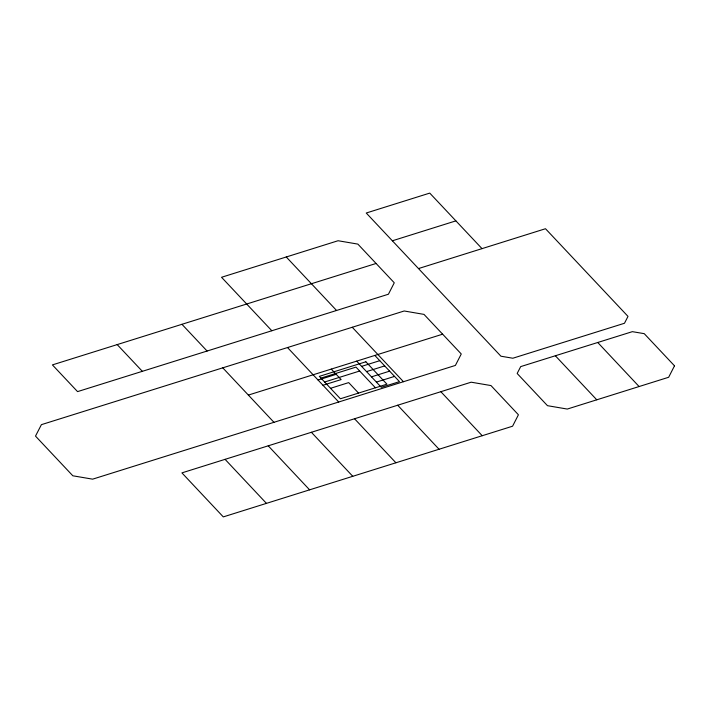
<?xml version="1.0" encoding="UTF-8"?>
<svg xmlns="http://www.w3.org/2000/svg" width="710" height="710" viewBox="0 0 710 710"><rect width="100%" height="100%" fill="white"/><g stroke="black" fill="none" stroke-linecap="round" stroke-linejoin="round"><path stroke-width="1.06" d="M392.373 240.788L455.891 220.872L482.019 248.642M376.105 263.463L52.407 364.896L77.559 391.618L388.423 294.224L394.272 282.793L357.875 244.107L338.075 240.734L221.538 277.282L271.841 330.753M418.492 268.566L545.493 228.727L628.004 316.394L624.472 323.263L512.842 358.23L500.923 356.207L366.236 213.018L429.754 193.102L455.891 220.872M248.367 395.079L442.632 334.188L461.269 353.979L455.394 365.428L92.628 479.161L72.828 475.789L35.5 436.1L41.402 424.66L404.194 310.989L423.994 314.388L442.632 334.188M320.947 378.102L355.994 367.105L375.439 387.784M318.062 380.027L336.212 374.339M361.612 366.369L379.761 360.68M324.63 382.007L359.677 371.019M322.988 385.264L341.137 379.575L331.286 369.094M366.546 371.605L384.687 365.916M330.541 388.299L348.69 382.601L358.541 393.083M371.472 376.85L389.621 371.152M376.398 382.086L394.547 376.398M225.079 459.343L181.92 472.878L223.295 516.898L512.576 426.204L518.424 414.773L490.965 385.565L471.165 382.193L225.079 459.343L266.436 503.354M597.749 342.495L639.098 386.533M555.353 355.763L596.773 399.81M440.848 391.698L482.223 435.718M286.263 256.984L336.558 310.474M352.24 327.257L403.466 381.714M374.836 355.435L399.473 381.634L381.323 387.323L356.686 361.133M397.68 405.224L439.064 449.252M287.514 347.545L338.723 402.011M354.538 418.758L395.905 462.778M311.379 432.283L352.764 476.303M181.946 324.301L207.089 351.033M222.771 367.833L273.962 422.326M268.229 445.818L309.604 489.838M117.185 344.59L142.337 371.312M674.5 365.827L668.66 377.267L567.281 409.058L547.481 405.685L517.164 373.478L520.696 366.608L632.353 331.659L644.245 333.664L674.5 365.827M365.863 361.78L319.322 376.371L340.392 398.771L386.941 384.181L365.863 361.78"/></g></svg>
